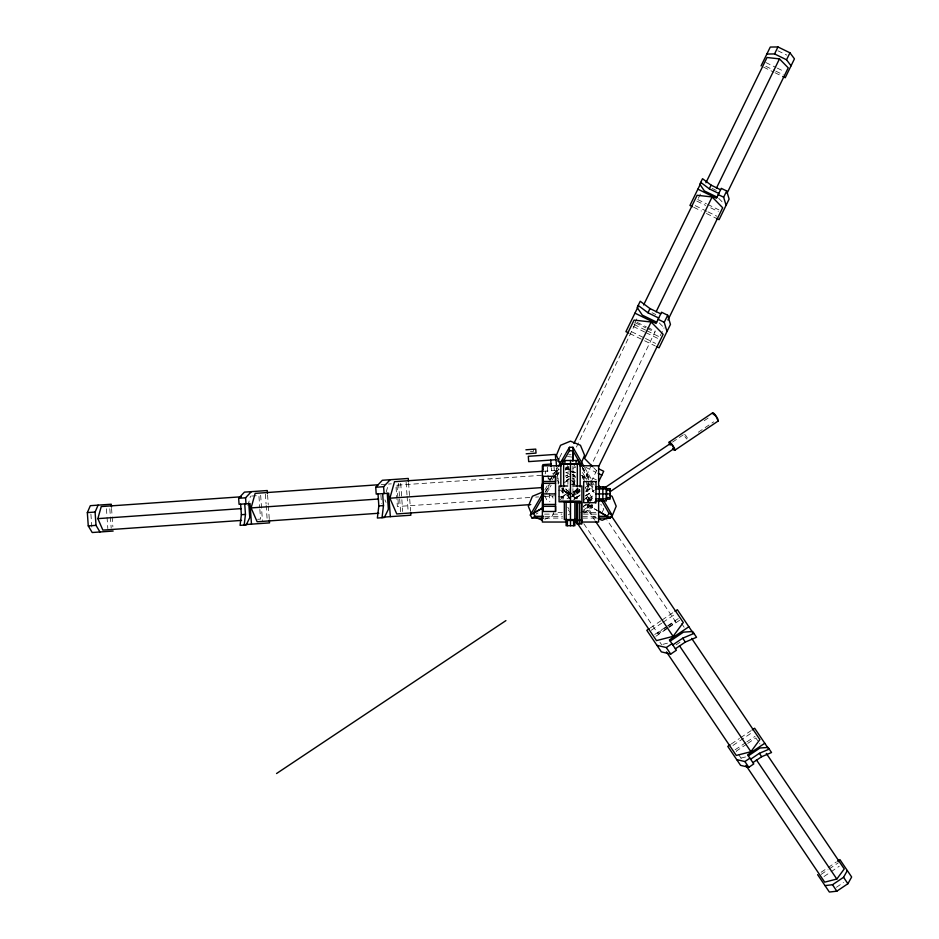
<?xml version="1.0" encoding="UTF-8"?>
<svg xmlns="http://www.w3.org/2000/svg" width="939" height="939" viewBox="0 0 939 939"><rect width="100%" height="100%" fill="white"/><g stroke="black" fill="none" stroke-linecap="round" stroke-linejoin="round"><path stroke-width="0.7" stroke-dasharray="4.7 3.52" d="M572.919 488.597L572.919 496.485M572.919 487.153L572.919 465.345M583.894 513.175L592.356 507.576L592.45 505.217M588.201 501.802L589.082 496.391L583.495 500.076M588.917 483.127L587.45 488.444L585.713 488.421M247.873 505.522L250.502 496.132M386.234 491.989L388.077 485.381M545.207 473.855L545.97 471.096M587.227 501.637L589.082 496.391L591.91 500.71M559.879 500.17L562.355 497.682L562.355 489.254L559.879 486.778M553.857 512.424L552.308 516.157L544.855 519.244M589.622 502.482L588.072 506.215L592.192 516.157L597.169 518.222M590.138 501.238L592.192 496.273M567.637 465.544L565.9 469.195L574.879 473.467M576.429 447.105L636.09 321.948L646.349 326.831M559.632 457.551L562.696 451.26M634.729 323.192L637.91 316.654M698.346 198.293L700.94 192.965M660.293 335.657L664.119 327.828M585.337 487.364L589.997 484.219L597.732 468.35M544.784 489.947L547.672 484.923M550.571 479.911L552.026 477.399M552.742 476.143L557.813 467.364M544.984 492.376L549.303 484.9M552.179 479.911L553.623 477.423M554.339 476.179L558.658 468.69M545.606 492.036L549.925 484.536M554.256 477.047L558.588 469.547M546.029 494.09L551.158 485.217M557.015 475.064L558.482 472.528M569.715 494.665L567.684 493.491L569.433 490.44M601.993 512.365L603.754 509.325L600.831 504.243M582.673 511.896L588.213 510.487L592.45 504.724M567.003 498.785L571.71 495.604M572.896 494.818L579.962 490.041M570.184 497.588L579.504 491.297M572.344 496.531L579.41 491.766M574.457 498.891L580.29 494.959M586.112 491.027L591.934 487.095M588.589 498.703L593.389 495.463M672.535 442.081L684.12 434.264A3.134 0.669 56 0 0 684.801 436.342A3.134 0.669 56 0 0 686.843 439.018M704.191 420.719L708.922 417.538M568.435 514.83L570.642 513.34M588.119 501.555L593.953 497.623M698.311 432.222L713.663 421.869M650.34 627.933L660.915 620.796M662.089 620.01L673.838 612.075M651.208 630.269L661.69 623.191M662.864 622.404L674.507 614.552M654.741 634.471L666.49 626.536M667.676 625.75L678.251 618.613M657.593 633.086L667.019 626.736M668.192 625.937L675.258 621.172M667.641 627.663L658.216 634.025L583.33 522.988M668.826 626.865L675.892 622.099L606.711 519.537M655.891 636.266L667.688 628.308M668.861 627.51L679.484 620.35L684.355 627.581M676.092 644.882L680.669 641.795M731.27 744.017L739.463 738.488M740.625 737.702L751.141 730.612M732.972 745.437L751.834 732.713M735.155 749.768L745.672 742.667M746.845 741.88L755.026 736.364M746.658 744.146L736.293 751.13L741.223 758.419M747.808 743.359L755.86 737.937L759.968 744.017M821.132 872.261L827.001 868.305M828.175 867.507L836.391 861.967M821.12 874.397L828.022 869.737M829.172 868.962L838.386 862.753M824.008 876.521L829.876 872.566M831.05 871.768L839.266 866.228M836.403 887.296L843.445 882.554M559.163 469.289L553.001 473.233M552.59 473.89L558.529 469.958M551.768 477.646L549.315 479.266L549.914 480.193L555.853 476.273M556.651 474.418L559.28 472.681M565.208 468.761L568.94 466.296M565.348 469.993L569.011 467.575L565.536 469.923M574.128 498.738L580.255 494.689M585.995 490.897L590.654 488.644L585.83 481.343M572.555 500.604L579.786 495.815M585.76 491.872L590.654 488.644L589.563 488.538L582.403 477.716M585.49 495.815L594.058 490.146M585.584 496.015L594.152 490.358M585.854 498.057L587.732 496.813L585.349 493.21M585.959 504.501L583.248 506.285L585.431 509.631M583.389 506.591L586.499 504.536M583.542 509.947L591.711 504.548M580.713 512.753L594.047 503.938M580.126 494.923L576.605 497.247L574.41 493.902A9.167 9.167 0 0 1 572.062 494.36M586.006 491.062L588.354 489.512L587.673 488.468L585.255 488.421M561.041 497.283L569.844 492.2M535.946 514.126L537.977 512.952M572.626 494.665L574.656 493.491L572.896 490.44M560.7 497.87L569.41 492.963M573.846 492.67L577.837 489.97L579.187 487.94A9.32 9.32 0 0 1 573.846 492.67L571.452 493.151M572.978 468.268L575.466 467.235M662.899 644.33L669.554 642.628M741.012 758.102L746.399 756.728M530.429 451.495L533.622 451.272L533.481 449.276M543.329 471.284L558.282 470.239M381.187 484.571L386.985 484.16M388.441 484.055L391.34 483.855M251.582 496.062L258.906 495.546L259.774 508.011M257.615 519.29L260.549 519.091L259.868 509.396M541.51 475.334L395.906 485.252L396.774 498.01M555.735 474.359L558.646 474.16M529.854 497.482L397.35 506.52L396.868 499.431M535.688 497.095L538.599 496.895M544.08 496.52L554.609 495.804M568.741 454.758L571.076 454.758M570.513 480.756L574.41 480.756L577.861 482.177M570.513 484.266L575.372 484.665M558.447 490.217L561.968 490.217M567.684 493.491L571.863 493.491M558.447 496.719L561.968 496.719M558.048 512.365L562.438 512.365M582.955 512.365L597.603 512.365M544.585 514.126L561.862 514.126M583.448 514.126L597.85 514.126M545.195 516.321L562.508 516.321M582.708 516.321L597.134 516.321M545.09 518.082L562.473 518.082M582.755 518.082L597.239 518.082M567.52 456.565L571.781 457.047M565.524 467.235L570.501 469.289M549.831 495.24L552.308 496.273L553.857 499.994M647.628 327.441L655.328 331.115L585.138 478.362L582.567 477.141M635.609 322.957L645.868 327.84M647.147 328.45L654.847 332.124M566.381 468.185L571.511 470.627M572.79 471.237L575.361 472.458M581.769 475.521L585.619 477.352M777.903 50.776L786.812 55.119M765.86 62.549L776.048 67.514M777.316 68.136L783.678 71.235M765.813 66.282L774.546 70.542M775.802 71.153L783.279 74.803M763.607 67.174L773.783 72.139M775.062 72.761L781.424 75.859M712.067 188.375L718.265 191.392M697.724 199.549L706.457 203.81M707.713 204.42L718.934 209.902M696.785 201.063L705.659 205.395M710.729 207.859L718.323 211.568M695.224 205.653L706.727 211.263M708.006 211.885L716.95 216.252M693.745 207.296L701.351 211.005M706.421 213.482L716.551 218.423M652.065 312.734L655.798 314.553M634.095 324.495L645.598 330.105M646.877 330.728L659.659 336.96M633.203 326.432L644.67 332.019M645.95 332.641L658.685 338.85M631.548 331.702L644.177 337.864M645.445 338.474L655.551 343.404M629.752 333.521L655.222 345.939M585.725 467.329L595.831 472.247M592.92 478.233L596.511 479.993M566.252 468.784L568.776 470.016M570.043 470.627L575.091 473.092M582.673 476.789L588.988 479.876M565.994 472.517L574.832 476.824M573.248 496.696L577.016 498.879M587.086 504.689L597.169 510.511M572.837 495.968L577.743 498.879M587.579 504.689L597.404 510.511M718.734 198.352L722.631 202.331M659.307 322.934L663.157 326.854M593.577 467.669L596.57 470.732M589.997 484.219L593.718 489.747M585.302 487.799L595.901 503.527M588.213 510.487L594.739 520.159M659.953 642.276L661.584 644.694M568.365 509.959L570.783 513.539M586.828 505.194L588.46 507.635L586.335 504.396M582.039 466.718L590.936 480.181M591.664 481.191L594.176 485.064M581.804 475.263L585.02 480.134M573.659 464.5L575.255 466.906M587.908 497.165L590.678 501.379M586.476 498.116L588.553 501.273M585.995 497.963L588.377 501.567M590.76 505.17L592.356 507.576M588.718 504.266L590.185 506.497M562.743 487.998L569.55 498.269M557.461 480.439L559.045 482.846M562.496 488.022L569.374 498.48M548.493 477.939L550.09 480.345M567.79 507.236L569.116 509.231M584.516 467.364L591.758 479.911M582.297 467.047L589.516 479.547M590.232 480.791L593.847 487.036M582.333 468.69L593.847 488.644M582.509 472.528L586.91 480.134M587.638 481.402L594.234 492.822M544.784 495.487L547.66 502.036M384.931 499.853L386.035 502.377M562.215 488.28L563.001 499.489M557.414 470.298L558.459 484.313M556.604 467.681L556.792 470.345M554.022 466.53L554.303 470.521M551.287 468.056L551.475 470.709M547.378 467L548.247 479.395M548.634 485.005L549.808 501.825M408.571 482.705L410.554 510.98M406.118 482.282L406.998 494.9M407.092 496.308L408.172 511.732M400.707 483.256L402.69 511.532M398.582 483.35L399.568 497.541M399.674 498.961L400.566 511.732M380.917 495.146L381.492 503.421M267.568 494.759L268.261 504.595M268.366 506.004L269.247 518.668M265.385 494.09L266.089 504.02M266.183 505.44L267.075 518.211M260.655 495.24L262.427 520.558M111.577 508.457L112.07 515.511M112.175 516.931L112.868 526.814M109.828 508.75L111.189 528.141M106.447 508.809L106.94 515.875M107.046 517.283L107.832 528.587M90.919 514.149L91.905 528.281M557.531 474.242L558.212 484.16M397.021 485.181L397.89 497.94M397.983 499.348L398.465 506.438M577.332 488.339L577.332 498.269M574.41 480.756L574.41 484.266M569.093 488.867L569.093 498.938M563.658 488.339L563.658 498.269M684.578 434.346A3.134 0.669 56 0 1 687.665 438.783M589.481 501.109A3.134 0.669 56 0 1 588.765 498.656A3.134 0.669 56 0 1 591.253 501.414M572.579 481.202A1.808 1.808 0 0 1 572.79 484.677M572.661 481.378A1.808 1.808 0 0 1 573.295 484.641M580.255 490.98A11.984 11.984 0 0 1 572.356 495.639M569.222 495.663A11.984 11.984 0 0 1 561.24 491.144M566.006 472.728A11.984 11.984 0 0 1 569.022 471.894M573.177 472.035A11.984 11.984 0 0 1 575.173 472.646M577.192 488.315A6.503 6.503 0 0 1 571.792 491.93M568.494 491.285A6.503 6.503 0 0 1 565.959 489.066M566.463 481.179A6.503 6.503 0 0 1 569.257 479.301M572.602 479.078A6.503 6.503 0 0 1 574.21 479.618M579.586 489.489A9.167 9.167 0 0 1 571.968 494.595M569.586 494.442A9.167 9.167 0 0 1 562.684 488.409M566.24 477.834A9.167 9.167 0 0 1 570.736 476.308M573.119 476.46A9.167 9.167 0 0 1 575.384 477.223M579.715 489.325A9.167 9.167 0 0 1 578.377 491.297M569.68 494.184A9.167 9.167 0 0 1 562.825 488.092M566.487 477.552A9.167 9.167 0 0 1 568.647 476.507M573.377 476.226A9.167 9.167 0 0 1 575.642 477.012M577.72 488.315A6.937 6.937 0 0 1 573.706 491.79M568.412 491.402A6.937 6.937 0 0 1 565.736 489.019M566.346 480.592A6.937 6.937 0 0 1 569.351 478.62M572.931 478.421A6.937 6.937 0 0 1 574.645 479.007M567.766 475.04L565.595 476.132A9.32 9.32 0 0 1 567.766 475.04M567.919 480.756L564.468 482.177L566.956 484.665L567.919 484.266L567.919 480.756M574.891 475.474L572.579 474.7A9.32 9.32 0 0 1 574.891 475.474M569.022 493.01L564.691 490.897L563.071 489.066A9.32 9.32 0 0 0 569.022 493.01"/><path stroke-width="1.41" d="M543.247 511.485L543.247 506.332L555.548 506.332L555.548 511.485L543.247 511.485L543.247 476.331L555.548 476.331L555.548 511.485M543.247 476.331L543.247 481.472L555.548 481.472L555.548 476.331M572.919 460.979L572.919 447.293L569.41 447.293L558.541 466.108M572.813 460.803L572.919 450.802L569.41 450.802L561.475 464.547M240.642 504.173L241.37 514.701L240.079 525.359L246.206 524.936L249.762 517.635L248.776 503.609M244.175 525.077L245.466 514.419L244.727 503.891M378.006 493.961L378.84 505.921L377.372 518.035L384.321 517.553L388.37 509.255L387.255 493.315M382.02 517.718L383.488 505.593L382.654 493.632M241.523 520.417L102.879 530.112L97.856 518.633L101.236 506.567L241.335 496.778M378.851 513.246L257.145 521.755L251.1 507.917L255.162 493.374L378.311 484.77M530.758 504.572L396.763 513.938L389.885 498.21L394.509 481.695L543.059 471.308M543.071 491.555L541.345 487.623L543.27 480.745M580.959 463.936L584.563 455.227L580.443 445.286L570.501 441.166L560.548 445.286L556.428 455.227L560.031 463.936M113.161 531.051L92.198 532.519L88.266 525.899L87.339 512.6L90.332 505.675L111.283 504.22L111.483 507.037M99.957 531.967L96.024 525.359L95.085 512.06L98.079 505.135M559.081 458.678L557.872 461.143L560.266 462.317M637.827 307.253L625.926 331.655L628.473 332.899M700.917 182.941L689.942 205.441L692.477 206.686M573.917 443.443L634.083 320.105L651.138 322.007L663.134 334.272L598.495 466.8M643.638 304.929L697.114 195.277L712.126 196.955L722.678 207.754L667.934 320.011M761.06 65.93L770.273 47.056L777.962 46.95L789.945 52.795L794.453 58.84L785.239 77.726L782.692 76.482M705.917 182.753L767.01 57.502L779.464 58.887L788.22 67.843L727.126 193.105M658.72 318.028L647.945 312.769L649.988 308.579L640.222 301.255L637.17 307.523L642.335 315.164L656.69 322.171M766.87 54.039L774.558 53.934L777.962 46.95M718.793 193.457L709.321 188.833L711.116 185.147L702.525 178.692L699.837 184.208L704.379 190.934L717.02 197.108M651.138 322.007L584.574 458.467L592.579 466.648M656.103 311.818L712.126 196.955M716.445 188.105L779.464 58.887M791.049 65.824L786.542 59.779L789.945 52.795M726.082 205.312L723.652 197.225L726.692 190.993L721.281 188.352L716.469 198.235L697.877 189.173M666.995 331.502L664.237 322.312L667.699 315.234L661.549 312.229L656.068 323.462L634.94 313.157M598.906 481.155L603.718 471.272L598.929 468.937M825.017 885.606L832.506 884.738L843.562 877.284L847.318 870.57M817.611 874.632L829.36 892.05L836.849 891.181L847.905 883.716L851.661 877.003L839.912 859.596L837.565 861.169M543.646 518.082L532.049 518.082L530.289 515.042L543.329 492.459M543.751 516.321L535.101 516.321L533.34 513.281L543.435 495.792M598.577 516.321L607.24 516.321L608.988 513.281L601.054 499.536M598.695 518.082L610.28 518.082L612.04 515.042L603.343 499.982M576.487 522.002L656.49 640.609L673.11 636.36L683.287 622.534L611.453 516.027M666.444 651.901L736.282 755.449L750.918 751.705L759.874 739.545L691.656 638.403M745.93 765.402L824.677 882.155L836.813 879.045L844.243 868.962L766.306 753.43M251.476 524.15L250.044 503.515L239.069 504.29L238.647 498.28L244.433 492.13L267.275 490.534L267.474 493.351M238.647 498.28L245.572 497.799L251.359 491.649M390.319 516.65L388.687 493.21L376.222 494.09L375.741 487.259L382.326 480.275L408.277 478.456L408.477 481.284M375.741 487.259L383.605 486.707L390.19 479.723M669.178 442.14L712.607 412.855M604.188 488.174L670.223 443.642M610.15 491.684L673.779 448.772M674.812 450.262L718.241 420.977M649.166 628.719L646.807 630.304L661.361 651.877L670.704 654.084L676.373 650.258L669.39 639.893L688.862 626.759M675.012 611.289L677.359 609.704L693.275 633.297M670.188 641.091L683.439 632.147L692.642 631.501L696.538 637.276L685.317 642.076L675.376 648.779M656.948 645.339L666.291 647.546L671.96 643.72M672.77 644.905L682.7 638.203L693.933 633.414M730.108 744.803L727.772 746.376L740.578 765.355L748.794 767.304L753.782 763.935L747.632 754.815L764.78 743.254M752.315 729.826L754.651 728.241L768.654 749.005M748.336 755.86L760.003 747.996L768.102 747.432L771.529 752.515L761.646 756.728L752.902 762.632M736.692 759.604L744.909 761.552L749.909 758.184M750.613 759.228L759.358 753.324L769.241 749.111M276.559 773.525L505.91 620.609M530.289 515.042L543.411 507.459M532.049 518.082L535.101 516.321M533.34 513.281L543.294 507.67M542.366 492.153L532.425 496.273L528.305 506.215L531.392 513.668M525.899 449.804L535.746 449.112L536.028 453.103L526.18 453.795M551.181 464.054L542.859 464.641L543.235 469.958M87.339 512.6L95.085 512.06M97.856 518.633L241.276 508.609M251.1 507.917L378.581 499.008M389.885 498.21L541.345 487.623M241.37 514.701L245.466 514.419M88.266 525.899L96.024 525.359M378.84 505.921L383.488 505.593M244.563 524.631L269.54 522.882L269.34 520.077M382.455 517.201L410.848 515.218L410.648 512.389M561.123 465.779L542.366 465.779L542.366 522.037L566.886 522.037M579.868 465.779L598.624 465.779L598.624 487.411M543.247 483.362L555.548 483.362M567.637 485.991L559.069 485.991L559.069 501.813L581.922 501.813L581.922 485.991L573.353 485.991M595.807 486.872L606.359 486.872L606.359 500.933L595.807 500.933M595.807 488.937L606.359 488.937M606.535 490.181L610.057 490.181M543.247 493.902L555.548 493.902M595.807 493.902L610.057 493.902M606.535 497.635L610.057 497.635M595.807 498.879L606.359 498.879M560.829 501.109L580.161 501.109M543.247 504.454L555.548 504.454M582.098 520.276L576.476 520.276L576.476 502.694L582.098 502.694L581.922 523.798L576.652 523.798L576.652 520.276M574.105 522.037L576.992 522.037M581.311 522.037L598.624 522.037L598.624 500.393M609.599 495.24L612.087 496.273L616.207 506.215L612.087 516.157L602.145 520.276L598.413 518.727M536.157 517.706L542.366 520.276M774.558 53.934L786.542 59.779M711.116 185.147L720.6 189.772M718.241 194.584L723.652 197.225M716.551 218.423L719.086 219.656L729.122 199.08L726.692 190.993M649.988 308.579L660.763 313.837M658.086 319.319L664.237 322.312M656.502 346.561L659.049 347.806L670.458 324.424L667.699 315.234M598.225 473.42L601.817 475.169M608.988 513.281L612.04 515.042M598.425 511.239L610.28 518.082M598.636 511.239L607.24 516.321M700.729 182.377L709.321 188.833M638.18 305.445L647.945 312.769M599.246 486.015L600.784 488.303M682.7 638.203L685.317 642.076M843.562 877.284L847.905 883.716M759.358 753.324L761.646 756.728M595.561 521.38L673.11 636.36M679.449 645.75L750.918 751.705M756.423 759.862L836.813 879.045M832.506 884.738L836.849 891.181M744.909 761.552L748.794 767.304M666.291 647.546L670.704 654.084M572.919 447.293L583.788 466.108M572.919 450.802L581.581 465.803M556.51 466.354L556.041 459.711L528.68 461.624L528.317 456.307L555.348 454.417L555.712 459.734M550.735 460.087L551.193 466.73M383.605 486.707L384.086 493.538M245.572 497.799L245.983 503.809M602.85 486.872L602.85 500.933M599.328 486.872L599.328 500.933M581.276 502.694L581.147 523.798M580.161 486.918L580.161 464.195L560.829 464.195L560.829 486.918M579.281 502.694L579.281 523.798M577.426 520.276L577.426 523.798M577.332 464.195L577.332 486.918M577.297 502.694L577.297 520.276M576.088 460.497L576.088 464.019M574.844 501.989L574.844 519.572M573.6 520.452L573.6 525.723M570.501 460.497L570.501 501.109M570.501 501.989L570.501 519.572M570.501 520.452L570.501 525.723M569.41 447.293L569.41 450.802M567.391 520.452L567.391 525.723M566.147 501.989L566.147 519.572M564.902 460.497L564.902 464.019M563.658 464.195L563.658 486.918M669.976 444.898A4.953 1.056 56 0 1 670.293 442.551A4.953 1.056 56 0 1 674.613 448.772A4.953 1.056 56 0 1 672.794 448.959M670.423 444.769A3.134 0.669 56 0 1 671.056 444.018A3.134 0.669 56 0 1 673.568 447.645A3.134 0.669 56 0 1 672.946 448.396M712.631 413.817A4.953 1.056 56 0 1 715.753 415.554A4.953 1.056 56 0 1 717.959 421.059M713.593 414.569A3.134 0.669 56 0 1 716.316 417.069M716.997 418.36A3.134 0.669 56 0 1 717.255 419.252M578.412 460.497L562.59 460.497L562.59 464.019L578.412 464.019L578.412 460.497M595.983 481.601L583.682 481.601L583.682 502.694L595.983 502.694L595.983 481.601M610.057 488.632L606.535 488.632L606.535 499.184L610.057 499.184L610.057 488.632M576.652 501.989L564.339 501.989L564.339 519.572L576.652 519.572L576.652 501.989M574.891 520.452L566.1 520.452L566.1 525.723L574.891 525.723L574.891 520.452"/></g></svg>
